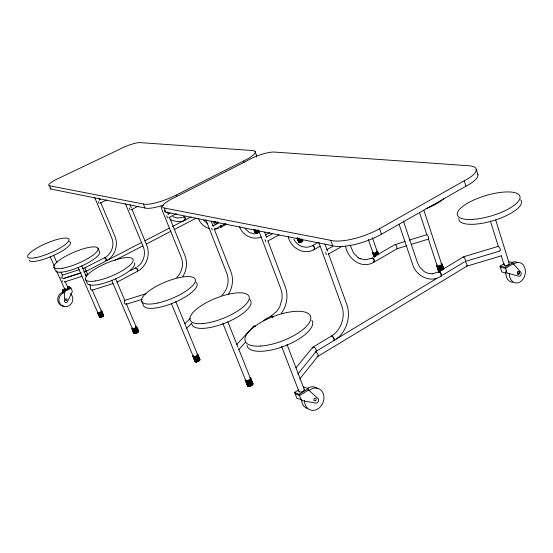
<?xml version="1.0" encoding="UTF-8"?>
<svg xmlns="http://www.w3.org/2000/svg" width="553" height="553" viewBox="0 0 553 553"><rect width="100%" height="100%" fill="white"/><g stroke="black" fill="none" stroke-linecap="round" stroke-linejoin="round"><path stroke-width="0.83" d="M104.731 257.912C105.277 256.599 107.8 262.15 105.879 260.159M98.026 312.348C96.388 314.802 103.909 311.505 100.992 311.049M62.759 293.097L62.427 289.945L65.254 288.472M213.949 221.304L213.914 223.025A1.645 1.465 -78.6 0 0 216.617 223.163L217.294 221.718M377.07 251.097C378.743 252.479 372.411 254.643 372.86 252.541M371.685 258.7C372.397 255.763 376.109 262.364 373.462 261.984M437.147 265.765L428.285 238.785M65.026 281.124L68.054 287.982L66.961 288.977L64.971 289.585L56.378 270.735M64.653 289.447L65.033 288.901M395.291 244.696L405.1 241.371M183.852 217.073C184.495 215.85 186.638 220.066 184.999 219.88M312.473 348.107L313.074 347.07L331.572 335.961M183.831 217.087L184.273 216.79C189.541 223.744 171.755 221.905 169.854 218.926M297.037 237.825L298.986 242.442L300.88 242.159L302.657 241.177L302.353 239.269M298.648 242.193L297.535 238.108M499.739 250.772C501.253 251.228 499.919 247.011 498.364 246.507L490.393 221.006M245.594 379.489L245.221 380.25L247.537 386.084C249.355 387.003 252.23 385.787 253.004 383.934L250.412 377.886L249.97 377.775M245.221 380.25L245.318 380.547C247.143 381.446 250.011 380.243 250.799 378.397L250.412 377.886M254 229.841L255.569 233.477L258.984 232.288L258.714 230.511M333.542 340.406C335.733 340.793 333.252 336.749 332.194 336.183C333.293 336.818 335.498 340.987 333.272 340.593M255.292 233.248L255.852 232.599M193.274 355.71L192.879 356.381L195.036 361.724C196.363 362.789 201.278 360.549 199.356 359.229M192.879 356.381C193.792 358.047 199.28 355.42 197.269 354.148L198.458 357.051M504.232 264.597C504.454 266.525 509.147 265.198 509.223 263.449L495.73 220.032M313.703 249.521C315.556 249.673 313.938 245.055 312.438 245.726M371.782 258.369C373.234 256.71 375.439 261.749 373.579 262.322M438.964 270.237L438.508 271.157L439.621 271.558L437.872 266.283L436.759 265.889L437.216 264.977M437.872 266.283C439.206 266.691 444.024 264.334 440.983 263.705M132.402 327.97C131.206 329.809 133.653 335.381 136.57 333.037C140.22 332.54 137.628 326.574 135.589 326.567M253.64 326.381L254.415 325.8L255.693 326.512M438.329 272.138L463.504 256.792L498.509 246.285M132.001 328.759L134.628 328.475L136.508 326.775M134.068 332.823L133.95 333.314M135.831 267.984L136.978 268.813L137.662 271.226L117.132 282.065M182.891 276.424C186.707 270.313 187.633 262.426 184.979 255.693L169.571 217.502M438.411 272.214L438.861 271.717C440.713 271.972 441.743 274.751 440.983 276.355L440.388 276.535M228.43 294.189C232.647 287.622 233.76 279.078 230.954 271.744L214.177 228.949M99.872 316.593L99.595 317.443L100.743 317.401L103.653 315.666L101.807 311.221M297.887 374.022L316.012 351.584C316.904 349.773 315.086 346.98 313.074 347.07M299.774 378.943L317.816 356.381C318.687 354.625 317.069 352.282 315.286 351.832L333.618 340.786M79.197 269.691L62.344 275.131L61.936 277.606L63.547 278.546L81.374 272.809M135.872 267.901C136.729 267.486 138.886 271.765 137.324 270.832M281.325 313.247C286.883 305.899 288.535 295.703 285.341 287.028L268.06 241.302M411.121 244.426L428.368 239.124L428.755 238.329L428.437 236.705L426.895 234.859L419.616 212.94M220.35 226.958L221.048 227.103L220.827 225.714M295.91 367.897L312.756 347.277M176.78 277.571C182.068 272.449 183.955 264.127 181.19 257.269L162.188 210.32L161.075 206.11M238.73 349.648L245.705 342.031M236.56 344.692L253.799 326.049M221.774 295.371C227.338 290.173 229.834 280.945 226.827 273.472L205.827 219.693M186.672 328.24L191.545 323.443M184.84 323.678L190.253 318.41M312.341 245.677L318.023 242.449M313.89 249.334C315.645 249.348 313.862 245.546 312.493 245.525M146.123 293.671L124.833 300.355C123.706 301.558 124.66 305.215 126.354 303.929M259.564 232.758L280.876 288.929L282.037 293.705L282.037 298.959L279.811 306.604L276.991 311.056L271.219 316.005L271.136 316.703M271.364 315.881L271.205 316.655M137.573 266.788C143.662 262.316 146.13 253.62 143.213 246.631L125.434 203.732M89.752 284.297C91.231 285.369 89.372 291.5 92.102 289.71L103.508 315.915M334.358 340.503C346.067 333.217 351.349 317.443 346.828 304.489L328.413 253.606M331.385 336.093C340.676 330.694 345.895 316.98 341.823 306.175L318.735 242.173M316.012 351.584L315.286 351.832M138.485 270.756C146.87 265.647 150.492 254.228 146.752 245.173L131.987 209.428M126.202 304.274L142.232 299.256M317.09 356.63L317.816 356.381M107.185 260.366C115.114 255.652 118.556 244.903 114.969 236.428L100.694 202.55M104.711 257.981L106.453 256.64A15.055 14.039 -71.9 0 0 111.727 237.859L94.743 197.649M298.8 389.851L294.625 392.416L299.021 394.351L301.385 400.469L315.618 403.089A2.73 2.247 -68.7 0 0 318.065 401.851A2.73 2.247 -68.7 0 0 318.321 398.9L308.581 389.969L299.498 395.582L295.095 393.639M508.297 261.687L512.852 262.502L513.212 263.663L505.642 268.336L500.354 267.341M505.94 273.106L501.799 271.952L499.995 266.193L504.108 263.663M299.021 394.351L308.118 388.745L308.581 389.969M499.995 266.193L505.283 267.175L512.852 262.502M317.498 356.588L466.891 266.159C467.935 264.458 464.928 262.108 465.598 261.196C465.778 260.131 463.877 255.534 463.324 257.532M336.742 338.706L436.905 278.346M441.28 275.892L464.465 261.922M91.985 290.221L113.123 283.502M374.049 262.101L397.165 248.719L407.015 245.691M263.505 320.408L271.357 315.881M377.886 254.463L395.409 244.364L396.757 246.458L397.013 248.663M164.331 210.105A19.079 4.624 -21.6 0 0 166.018 212.207L332.636 245.739A35.095 11.088 -19.1 0 0 381.473 234.223L465.951 186.195A30.132 8.952 -17.6 0 0 477.522 173.635M164.345 208.059L330.687 240.313A35.143 10.929 -19.1 0 0 379.565 228.679L464.244 180.783A30.18 8.827 -17.7 0 0 469.013 165.776L274.454 152.075A19.148 4.417 -20.6 0 0 246.071 161.317L174.416 197.601A19.106 4.562 -21.6 0 0 164.345 208.059L166.018 212.207M328.116 254.186L342.348 246.161M326.816 249.714L332.809 246.341M314.381 249.438L319.904 246.348M63.547 278.546L80.6 273.002M267.707 241.067L279.044 234.894M265.475 234.935L269.677 232.661M266.581 236.967L272.636 233.684M130.674 270.555L135.948 267.776M214.322 229.488L225.693 223.488M220.944 227.242L226.924 224.083M213.361 225.714L218.67 222.921M67.383 287.366L68.793 286.634L70.618 287.408L72.395 291.431L67.563 301.496A1.763 1.638 -59.8 0 1 64.494 301.454L64.583 291.542L64.224 290.74L62.427 289.945M64.224 290.74L70.618 287.408M115.065 260.269L142.653 245.947M146.483 243.956L171.001 231.23M174.071 229.633L196.211 218.145M104.793 257.574L84.816 267.88L82.411 268.654M83.807 272.021L86.24 271.24L141.838 242.359M144.907 240.776L169.446 228.071M172.515 226.488L191.061 216.935M167.981 214.08L170.262 212.912M168.796 217.557L176.393 213.652M49.507 185.794L143.338 203.988A25.424 5.813 -21.7 0 0 176.124 195.105L243.41 161.082A21.733 4.853 -20.8 0 0 252.417 150.527L139.957 142.605A15.021 2.717 -21.8 0 0 118.287 149.918L59.337 177.997A14.972 2.744 -22.5 0 0 49.507 185.794L50.911 189.036L144.962 207.969A25.397 5.896 -21.8 0 0 163.197 205.17M131.434 209.622L138.326 206.158M100.404 203.034L106.542 199.999M439.96 276.894C429.287 283.025 415.649 275.47 412.566 264.189L399.162 224.608M99.471 199.792L100.28 199.405M438.1 272.083L432.273 273.79L432.626 273.77L428.216 273.396L424.414 271.765L419.561 266.947L417.321 262.26L403.42 221.027M373.137 262.64C360.957 269.221 347.422 258.396 345.507 246.002M371.422 258.23L365.913 259.758L360.024 258.686M313.523 249.921C303.21 255.313 290.553 247.55 288.224 236.698M311.933 245.871C305.221 249.23 297.279 246.106 293.878 239.228M84.623 271.71L86.233 271.191L84.816 267.929M64.176 282.044L81.989 276.32M85.224 275.276L87.651 274.502L87.498 274.025M409.144 240.126L426.909 234.645M466.027 261.23L499.788 251.055M501.377 255.797L466.891 266.159L466.442 265.862M261.175 237.071C252.652 240.541 242.456 235.308 239.525 226.744M216.534 228.804L218.864 228.161M182.366 217.412L177.472 218.041L172.64 216.548M214.495 229.087L216.7 228.783M438.729 271.661C440.513 271.938 441.764 274.482 441.163 276.141L440.596 276.306M212.504 225.327L213.734 225.341M258.631 231.631L259.233 231.873M297.728 238.101L297.369 238.073L298.986 242.442M302.187 240.451L302.885 240.728M254.47 234.057L249.313 232.488L245.034 228.576M301.143 399.266L296.982 398.499L294.625 392.416M183.866 216.852L184.474 216.983L183.962 216.721M103.231 315.279L103.653 315.473M137.96 331.102L138.45 331.323M209.2 228.534C204.216 227.193 200.214 223.205 198.313 218.47M303.673 386.858L308.118 388.745M69.761 287.691L70.971 288.21L64.583 291.542L62.779 290.747M185.366 219.88L184.979 219.603M358.123 257.698L360.286 258.818M104.856 257.65C105.706 257.871 107.247 261.265 105.927 260.504M62.344 275.131L61.037 272.09M207.589 223.847L203.511 220.184M358.379 257.829L353.609 253.163L350.132 245.034M220.163 227.041L220.847 227.193L220.709 225.762M513.212 263.663L521.023 272.484A2.482 1.887 -78.6 0 1 520.753 275.207A2.482 1.887 -78.6 0 1 518.714 276.21L507.094 272.968L505.283 267.175M272.94 317.256L271.876 316.06L272.892 317.291M87.651 274.502L86.088 270.77M61.176 278.311L60.809 277.475M62.613 281.553L62.24 280.717M53.572 255.168L56.966 262.862M67.908 288.313L68.268 289.115M50.171 256.703L54.305 266.055M53.931 267.134L55.487 270.645A23.924 6.014 -23.2 0 0 79.95 266.816A23.924 6.014 -23.2 0 0 99.443 251.753L97.943 248.249M68.793 286.634L69.153 287.436M85.618 279.562L87.256 283.336A25.715 7.009 -23 0 0 114.257 279.438A25.715 7.009 -23 0 0 134.427 262.903M99.982 312.77L101.835 317.028M99.429 312.984L101.282 317.242M98.89 313.143L100.743 317.401M98.413 313.24L100.266 317.491M78.091 267.452L99.872 317.505M97.605 312.867L99.595 317.443M101.662 311.09L103.653 315.666M81.706 265.786L86.399 276.583M101.386 311.933L103.238 316.192M100.999 312.224L102.844 316.482M100.515 312.507L102.367 316.765M134.026 328.71L135.976 333.272M133.446 328.876L135.395 333.438M132.92 328.973L134.87 333.528M111.658 280.274L134.434 333.542M131.987 328.544L134.123 333.466M136.335 326.623L138.471 331.544M115.542 278.491L124.881 300.618M126.291 303.715L136.183 326.913M136.391 327.258L138.333 331.814M136.114 327.563L138.056 332.125M135.706 327.881L137.649 332.443M135.195 328.192L137.144 332.754M134.628 328.475L136.57 333.037M99.035 198.61L99.699 200.186M141.582 300.95L143.358 305.166A28.908 8.959 -22.5 0 0 175.183 302.173A28.908 8.959 -22.5 0 0 195.956 282.244M197.87 354.418L200.027 359.761M197.649 354.238L199.737 359.319M197.822 354.991L199.916 360.079M175.647 301.316L197.559 354.563M197.539 355.337L199.64 360.432M197.117 355.703L199.218 360.798M196.578 356.056L198.672 361.15M195.956 356.374L198.057 361.468M195.292 356.63L197.393 361.731M194.642 356.816L196.744 361.911M194.041 356.913L196.149 362.008M193.536 356.913L195.638 362.001M171.257 303.244L193.253 356.491M192.99 356.063L194.794 360.418M193.156 356.816L195.264 361.904M130.017 204.665L131.331 207.845M143.338 203.988L144.962 207.969M167.324 211.937L168.292 214.322M248.021 380.595L250.239 386.146M247.302 380.796L249.514 386.34M246.624 380.893L248.843 386.436M246.044 380.879L248.262 386.423M222.769 323.201L245.663 380.395M245.318 379.89L247.53 385.42M245.601 380.761L247.82 386.298M250.696 378.1L253.004 383.934M250.709 378.757L252.915 384.3M227.871 321.86L238.004 347.277M238.633 348.867L250.35 378.259M250.433 379.158L252.645 384.701M249.991 379.565L252.203 385.109M176.124 195.105L176.663 196.453M249.417 379.959L251.629 385.51M248.746 380.312L250.958 385.863M211.073 221.02L213.244 226.571M281.581 346.406L298.945 391.434M287.048 344.574L304.35 389.651M255.002 230.041L256.302 233.456M254.249 229.433L255.887 233.497M254.269 230.062L255.569 233.477M254.062 229.654L255.368 233.387M258.396 230.02L259.17 232.066M258.203 230.235L258.984 232.288M257.898 230.477L258.673 232.523M257.235 230.041L258.272 232.772M256.758 230.269L257.795 233M255.991 229.785L257.29 233.2M255.479 229.937L256.779 233.352M264.728 232.481L266.546 237.292M243.41 161.082L244.011 162.672M255.106 151.57L256.557 155.483A21.705 4.922 -20.8 0 1 256.461 156.969M297.998 238.827L299.346 242.47M297.134 237.977L298.751 242.352M302.311 239.477L302.844 240.935M301.855 238.986L302.657 241.177M301.544 239.249L302.346 241.433M301.115 239.511L301.924 241.696M300.348 239.027L301.426 241.944M299.532 238.509L300.88 242.159M298.979 238.675L300.327 242.325M298.454 238.785L299.802 242.428M324.908 243.914L327.535 251.18M330.687 240.313L332.636 245.739M374.754 253.233L375.888 256.474M374.139 253.35L375.273 256.599M373.586 253.392L374.72 256.633M368.319 239.456L373.026 252.942M373.144 253.35L374.27 256.599M372.687 252.818L374.243 257.29M372.674 253.06L374.091 257.104M377.54 251.394L378.383 253.827M377.381 251.214L378.66 254.878M372.397 237.721L377.194 251.511M377.353 251.905L378.211 254.345M377.035 252.216L377.879 254.65M376.579 252.521L377.423 254.954M376.019 252.804L376.863 255.237M375.397 253.046L376.24 255.479M379.565 228.679L381.473 234.223M437.347 266.235L439.096 271.502M436.891 265.309L438.633 270.576M436.732 265.627L438.723 271.371M436.759 265.889L438.508 271.157M442.096 264.085L443.838 269.359M442.13 264.355L443.624 268.876M441.882 263.885L443.624 269.152M441.978 264.666L443.471 269.193M423.985 210.541L442.248 266.007M441.647 265.005L443.147 269.525M441.17 265.336L442.663 269.864M440.575 265.647L442.068 270.175M439.898 265.91L441.391 270.438M439.186 266.111L440.686 270.638M438.494 266.242L440.243 271.516M464.244 180.783L465.951 186.195M476.285 169.474L477.951 174.803M501.26 255.783L504.184 265.143M50.911 189.036A14.959 2.786 -22.5 0 1 50.123 188.096M98.151 201.569A1.507 0.435 63.3 0 1 98.966 203.49M376.787 251.262A2.205 0.74 -18.8 0 1 376.634 252.306A2.205 0.74 -18.8 0 1 373.959 253.219A2.205 0.74 -18.8 0 1 373.178 252.493M197.027 354.321A2.364 0.864 -22.8 0 1 197.158 355.468A2.364 0.864 -22.8 0 1 194.386 356.713A2.364 0.864 -22.8 0 1 193.301 355.994M199.453 359.485A2.364 0.878 -22.8 0 1 198.769 360.936A2.364 0.878 -22.8 0 1 195.88 361.828M195.548 361.738A2.364 0.878 -22.8 0 1 195.299 361.351M211.585 228.306A1.901 0.691 62.2 0 1 212.255 230.007M302.318 240.603A1.956 0.601 -20.1 0 1 301.102 241.979A1.956 0.601 -20.1 0 1 298.959 241.924M135.768 326.726A2.108 0.677 -23.4 0 1 135.741 327.68A2.108 0.677 -23.4 0 1 133.259 328.779A2.108 0.677 -23.4 0 1 132.43 328.199M137.974 331.337A2.108 0.691 -23.4 0 1 138.029 331.89M137.787 332.153A2.108 0.691 -23.4 0 1 135.755 333.21A2.108 0.691 -23.4 0 1 134.275 333.169M166.543 215.794A1.735 0.581 62.7 0 1 167.435 218M441.204 263.926A2.412 0.871 -17.4 0 1 440.126 265.668A2.412 0.871 -17.4 0 1 437.119 265.53M249.756 299.567A31.687 10.818 -21.9 0 1 225.735 322.821A31.687 10.818 -21.9 0 1 191.767 323.09M250.108 378.072A2.585 1.044 -22.1 0 1 249.583 379.655A2.585 1.044 -22.1 0 1 246.458 380.692A2.585 1.044 -22.1 0 1 245.898 379.469M252.562 383.789A2.585 1.058 -22.1 0 1 251.947 385.082A2.585 1.058 -22.1 0 1 249.603 386.146M248.124 386.118A2.585 1.058 -22.1 0 1 247.792 385.662M444.177 198.251A29.509 9.014 -18.1 0 1 426.183 208.626M265.018 239.712A2.081 0.83 61.5 0 1 265.723 241.571M520.629 199.737A32.62 10.645 -16.7 0 1 493.829 220.481A32.62 10.645 -16.7 0 1 458.755 218.718M308.871 390.757A11.44 9.422 -68.6 0 1 323.222 393.625A11.44 9.422 -68.6 0 1 316.116 409.801A11.44 9.422 -68.6 0 1 304.516 400.669M307.579 408.674A11.392 9.394 -68.6 0 1 301.572 399.356M307.592 388.22A11.392 9.394 -68.6 0 1 317.194 388.275M303.915 389.146A2.855 1.224 -20.9 0 1 302.145 391.669A2.855 1.224 -20.9 0 1 299.007 391.075M325.53 252.638A2.281 0.995 60.4 0 1 326.263 254.67M311.878 320.291A34.894 13.141 -21 0 1 284.615 346.019A34.894 13.141 -21 0 1 246.97 345.272M513.295 264.445A10.396 7.901 -78.7 0 1 524.915 268.191A10.396 7.901 -78.7 0 1 518.645 282.652A10.396 7.901 -78.7 0 1 509.368 273.507M512.59 282.286A10.348 7.88 -78.7 0 1 506.168 270.141M511.677 262.495A10.348 7.88 -78.7 0 1 517.131 262.288M69.153 241.564A22.445 5.247 -23.3 0 1 54.215 255.175A22.445 5.247 -23.3 0 1 29.129 260.117M214.827 221.905A0.864 0.767 -78.8 0 1 214.668 221.504M214.875 221.912A0.864 0.767 -78.8 0 1 214.716 221.511M63.961 306.155A7.348 6.85 -59.8 0 1 57.699 298.938A7.348 6.85 -59.8 0 1 64.805 291.714M70.473 293.747A7.369 6.864 -59.9 0 1 69.934 305.111A7.369 6.864 -59.9 0 1 59.392 302.629A7.369 6.864 -59.9 0 1 64.791 292.406M100.805 311.208A1.963 0.588 -23.6 0 1 101.144 311.968A1.963 0.588 -23.6 0 1 98.6 313.081A1.963 0.588 -23.6 0 1 98.268 312.321M258.458 231.748A1.825 0.525 -20.8 0 1 258.59 232.46A1.825 0.525 -20.8 0 1 256.295 233.359A1.825 0.525 -20.8 0 1 255.763 232.806M103.224 315.493A1.963 0.594 -23.7 0 1 101.793 316.938A1.963 0.594 -23.7 0 1 99.754 317.014M129.174 208.025A1.611 0.505 63.1 0 1 130.024 210.071M157.93 302.968A28.943 8.855 -22.5 0 0 195.223 279.286A28.943 8.855 -22.5 0 0 152.248 288.721A28.943 8.855 -22.5 0 0 157.93 302.968M95.365 280.959A25.742 6.926 -23 0 0 133.038 261.009A25.742 6.926 -23 0 0 99.512 266.47A25.742 6.926 -23 0 0 95.365 280.959M202.453 323.595A31.728 10.701 -21.9 0 0 249.175 298.959A31.728 10.701 -21.9 0 0 207.14 302.242A31.728 10.701 -21.9 0 0 202.453 323.595M472.338 219.396A32.662 10.528 -16.7 0 0 520.076 197.545A32.662 10.528 -16.7 0 0 473.562 200.124A32.662 10.528 -16.7 0 0 472.338 219.396M315.486 400.745A1.431 1.182 -68.7 0 0 315.77 398.319A1.431 1.182 -68.7 0 0 313.821 399.529A1.431 1.182 -68.7 0 0 315.486 400.745M260.387 346.074A34.943 13.002 -21 0 0 310.807 318.542A34.943 13.002 -21 0 0 262.419 321.549A34.943 13.002 -21 0 0 260.387 346.074M518.887 273.846A1.3 0.988 -78.7 0 0 518.714 271.654A1.3 0.988 -78.7 0 0 517.311 273.147A1.3 0.988 -78.7 0 0 518.887 273.846M519.004 273.866A1.3 0.988 -78.7 0 0 518.825 271.675A1.3 0.988 -78.7 0 0 517.421 273.168A1.3 0.988 -78.7 0 0 519.004 273.866M35.254 257.753A22.466 5.184 -23.3 0 0 68.814 240.735A22.466 5.184 -23.3 0 0 40.957 245.843A22.466 5.184 -23.3 0 0 35.254 257.753M214.972 222.057A0.864 0.767 -78.8 0 0 215.905 221.995A0.864 0.767 -78.8 0 1 215.02 222.064M66.547 300.431A0.919 0.857 -60 0 0 66.706 298.862A0.919 0.857 -60 0 0 65.323 299.588A0.919 0.857 -60 0 0 66.547 300.431M62.475 268.267A23.952 5.945 -23.2 0 0 97.936 249.928A23.952 5.945 -23.2 0 0 67.556 255.209A23.952 5.945 -23.2 0 0 62.475 268.267"/></g></svg>
